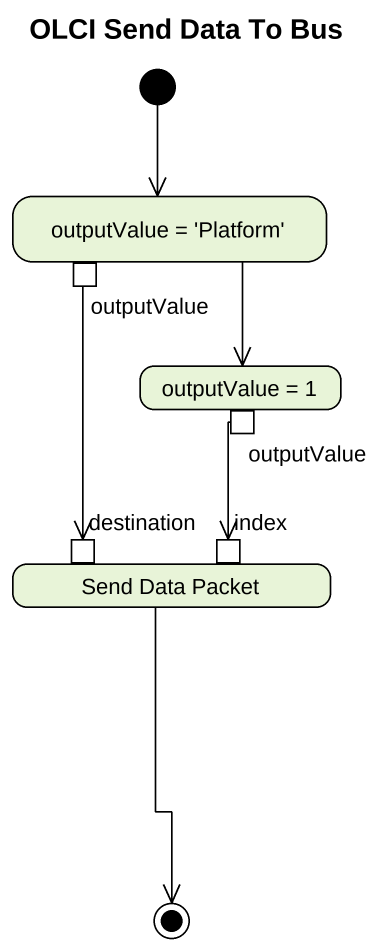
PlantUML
@startuml
title OLCI Send Data To Bus
hide empty description
state "outputValue = 'Platform'" as outputValue_Platform {
  state outputValue <<outputPin>>
}
state "outputValue = 1" as outputValue_1 {
  state "outputValue" as outputValue_2 <<outputPin>>
}
state "Send Data Packet" as Send_Data_Packet {
  state destination <<inputPin>>
  state index <<inputPin>>
}
[*] --> outputValue_Platform
outputValue_Platform --> outputValue_1
outputValue --> destination
outputValue_2 --> index
Send_Data_Packet --> [*]
@enduml
